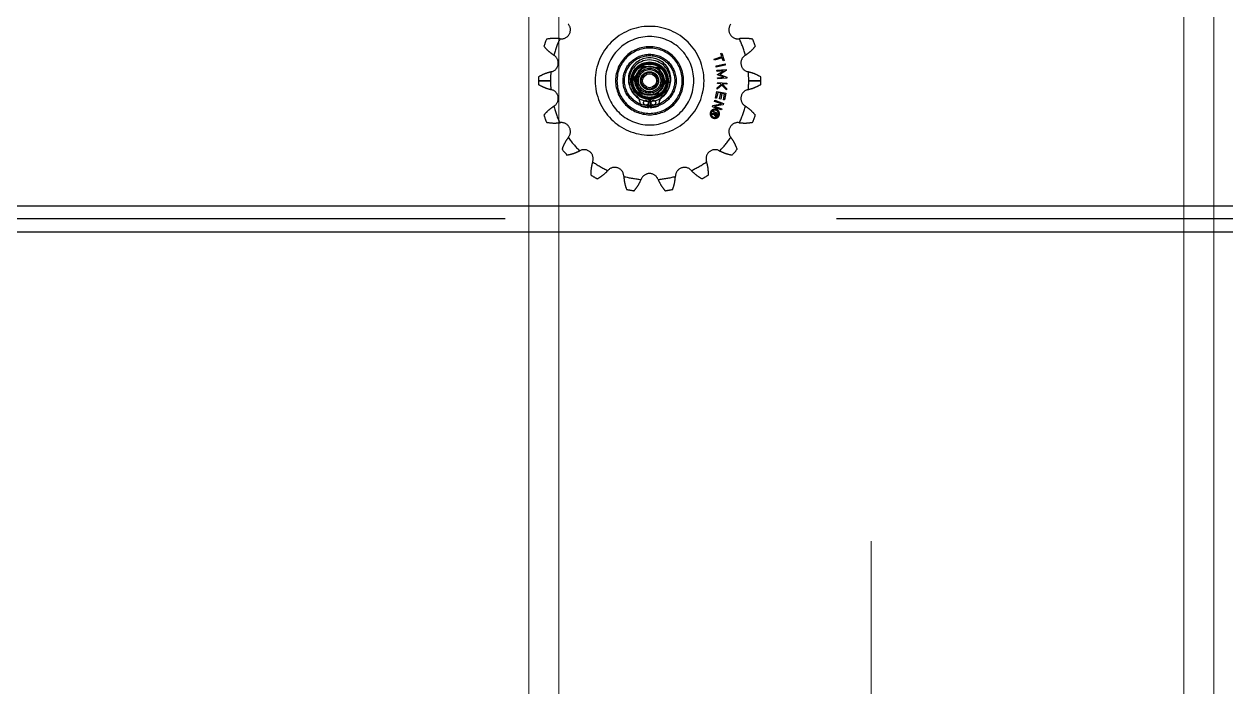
# Model space of a CAD drawing. Header units: metres. Extents: x 0 to 63075, y 0 to 44550.
# Drawn here: x 38720.6 to 39152.4, y 34858.8 to 35097.1 of the extents above; entities that cross this region are included whole.
import ezdxf

# ---------------------------------------------------------------- set-up
doc = ezdxf.new("R2010")
doc.units = ezdxf.units.M
doc.header["$LTSCALE"] = 75
doc.linetypes.add('CENTER2', pattern=[28.575, 19.05, -3.175, 3.175, -3.175])
doc.linetypes.add('HIDDEN2', pattern=[4.7625, 3.175, -1.5875])
for name, color, linetype in [('SC1', 7, 'CENTER2'), ('SDM', 7, 'Continuous'), ('SL1', 8, 'Continuous'), ('SL4', 4, 'Continuous'), ('ST1', 7, 'HIDDEN2')]:
    doc.layers.add(name, color=color, linetype=linetype)

# ---------------------------------------------------------------- blocks, each defined once
blk = doc.blocks.new('A$C5138bbe7')
at = {"layer": 'SL1', "lineweight": 0}
for p, q in [((26490.73, 9913.01), (26490.73, 2520.69)), ((26501.43, 9913.01), (26501.43, 2520.69)), ((26726.03, 2520.69), (26726.03, 9913.01)), ((26736.73, 9913.01), (26736.73, 2520.69))]:
    blk.add_line(p, q, dxfattribs=at)
blk = doc.blocks.new('A$C6e6623c1')
at = {"layer": 'SL4'}
for p, q in [((1666.5, 1536.3), (1668.16, 1538.66)), ((1669.82, 1541.03), (1672.69, 1540.77)), ((1678, 1535.28), (1676.34, 1532.92)), ((1674.68, 1530.55), (1671.81, 1530.81)), ((1057.26, 1490.87), (2287.24, 1490.87)), ((2287.24, 1481.35), (1057.26, 1481.35))]:
    blk.add_line(p, q, dxfattribs=at)
for radius in [6, 3, 2.5]:
    blk.add_circle((1672.25, 1535.79), radius, dxfattribs=at)
for start, end in [(144.9074, 204.9074), (84.9074, 144.9074), (24.9074, 84.9074), (324.9074, 24.9074), (204.9074, 264.9074), (264.9074, 324.9074)]:
    blk.add_arc((1672.25, 1535.79), 5, start, end, dxfattribs=at)
for points, knots in [([(1668.16, 1538.66), (1668.2, 1538.72), (1668.76, 1539.52), (1669.31, 1540.3), (1669.82, 1541.03)], [0, 0, 0, 0, 0.070201, 1, 1, 1, 1]), ([(1672.69, 1540.77), (1672.76, 1540.76), (1673.73, 1540.68), (1674.68, 1540.59), (1675.57, 1540.51)], [0, 0, 0, 0, 0.070201, 1, 1, 1, 1]), ([(1676.78, 1537.9), (1676.67, 1538.13), (1676.26, 1539.02), (1675.86, 1539.88), (1675.57, 1540.51)], [0, 0, 0, 0, 0.268634, 1, 1, 1, 1]), ([(1678, 1535.28), (1677.9, 1535.5), (1677.5, 1536.35), (1677.09, 1537.24), (1676.78, 1537.9)], [0, 0, 0, 0, 0.2575513, 1, 1, 1, 1]), ([(1667.72, 1533.68), (1667.6, 1533.92), (1667.19, 1534.81), (1666.79, 1535.67), (1666.5, 1536.3)], [0, 0, 0, 0, 0.268634, 1, 1, 1, 1]), ([(1668.93, 1531.07), (1668.83, 1531.29), (1668.43, 1532.14), (1668.02, 1533.03), (1667.72, 1533.68)], [0, 0, 0, 0, 0.257551, 1, 1, 1, 1]), ([(1676.34, 1532.92), (1676.3, 1532.86), (1675.74, 1532.06), (1675.19, 1531.28), (1674.68, 1530.55)], [0, 0, 0, 0, 0.070201, 1, 1, 1, 1]), ([(1671.81, 1530.81), (1671.74, 1530.82), (1670.77, 1530.9), (1669.82, 1530.99), (1668.93, 1531.07)], [0, 0, 0, 0, 0.070201, 1, 1, 1, 1])]:
    blk.add_open_spline(points, degree=3, knots=knots, dxfattribs=at)
at = {"layer": 'ST1'}
for p, q in [((1695.42, 1543.54), (1698.21, 1544.45)), ((1695.54, 1543.16), (1695.42, 1543.54)), ((1698.33, 1544.07), (1695.54, 1543.16)), ((1696.1, 1541.11), (1699.37, 1541.81)), ((1697.85, 1545.56), (1698.24, 1545.69)), ((1698.21, 1544.45), (1697.85, 1545.56)), ((1698.24, 1545.69), (1699.08, 1543.09)), ((1698.69, 1542.96), (1698.33, 1544.07)), ((1699.08, 1543.09), (1698.69, 1542.96)), ((1699.37, 1541.81), (1699.45, 1541.41)), ((1696.18, 1540.71), (1696.1, 1541.11)), ((1699.45, 1541.41), (1696.18, 1540.71)), ((1696.44, 1539.53), (1699.78, 1539.82)), ((1696.48, 1539.13), (1696.44, 1539.53)), ((1698.74, 1539.33), (1696.48, 1539.13)), ((1696.58, 1537.99), (1698.74, 1539.33)), ((1696.58, 1537.94), (1696.58, 1537.99)), ((1698.95, 1537.01), (1696.58, 1537.94)), ((1699.81, 1539.42), (1697.47, 1538.04)), ((1697.47, 1538.04), (1700.02, 1537.1)), ((1699.78, 1539.82), (1699.81, 1539.42)), ((1632.31, 1535.79), (1636.64, 1535.79)), ((1636.64, 1535.79), (1632.31, 1535.79)), ((1660.52, 1535.79), (1660.04, 1535.79)), ((1660.04, 1535.79), (1660.52, 1535.79)), ((1664.83, 1536.44), (1665.8, 1536.35)), ((1665.8, 1536.35), (1664.83, 1536.44)), ((1678.7, 1535.23), (1679.67, 1535.14)), ((1679.67, 1535.14), (1678.7, 1535.23)), ((1684.47, 1535.79), (1683.98, 1535.79)), ((1683.98, 1535.79), (1684.47, 1535.79)), ((1698.19, 1534.24), (1696.52, 1532.72)), ((1696.52, 1532.72), (1696.56, 1533.22)), ((1696.56, 1533.22), (1697.96, 1534.49)), ((1696.67, 1534.77), (1696.7, 1535.17)), ((1697.77, 1534.69), (1696.67, 1534.77)), ((1696.69, 1536.81), (1698.95, 1537.01)), ((1696.72, 1536.41), (1696.69, 1536.81)), ((1696.7, 1535.17), (1700.04, 1534.92)), ((1700.05, 1536.71), (1696.72, 1536.41)), ((1697.96, 1534.49), (1697.77, 1534.69)), ((1699.85, 1532.47), (1698.19, 1534.24)), ((1698.31, 1534.65), (1699.89, 1532.97)), ((1700.01, 1534.52), (1698.31, 1534.65)), ((1699.89, 1532.97), (1699.85, 1532.47)), ((1700.04, 1534.92), (1700.01, 1534.52)), ((1700.02, 1537.1), (1700.05, 1536.71)), ((1707.86, 1535.79), (1712.19, 1535.79)), ((1712.19, 1535.79), (1707.86, 1535.79)), ((1668.65, 1528.59), (1668.83, 1527.26)), ((1672, 1526.19), (1672.09, 1529.59)), ((1672.41, 1529.59), (1672.5, 1526.19)), ((1675.67, 1527.26), (1675.85, 1528.59)), ((1695.54, 1528.37), (1695.68, 1528.75)), ((1695.68, 1528.75), (1698.83, 1527.62)), ((1695.91, 1529.57), (1696.41, 1531.97)), ((1696.31, 1529.48), (1695.91, 1529.57)), ((1696.73, 1531.5), (1696.31, 1529.48)), ((1696.41, 1531.97), (1699.69, 1531.29)), ((1697.83, 1531.26), (1696.73, 1531.5)), ((1697.41, 1529.25), (1697.83, 1531.26)), ((1697.81, 1529.17), (1697.41, 1529.25)), ((1698.23, 1531.18), (1697.81, 1529.17)), ((1699.2, 1530.98), (1698.23, 1531.18)), ((1698.78, 1528.96), (1699.2, 1530.98)), ((1699.18, 1528.88), (1698.78, 1528.96)), ((1699.69, 1531.29), (1699.18, 1528.88)), ((1694.85, 1526.43), (1695, 1526.86)), ((1698, 1525.31), (1694.85, 1526.43)), ((1694.95, 1524.6), (1695.09, 1524.9)), ((1695.71, 1524.24), (1694.95, 1524.6)), ((1695, 1526.86), (1698.08, 1527.46)), ((1695.09, 1524.9), (1696.86, 1524.06)), ((1698.67, 1527.18), (1695.53, 1526.62)), ((1695.53, 1526.62), (1698.14, 1525.69)), ((1698.08, 1527.46), (1695.54, 1528.37)), ((1698.14, 1525.69), (1698, 1525.31)), ((1698.83, 1527.62), (1698.67, 1527.18)), ((1694.45, 1523.62), (1694.62, 1523.98)), ((1695.48, 1523.64), (1694.45, 1523.62)), ((1694.62, 1523.98), (1695.6, 1524)), ((1695.6, 1524), (1695.71, 1524.24)), ((1695.93, 1523.4), (1695.79, 1523.11)), ((1695.8, 1523.11), (1695.93, 1523.39)), ((1696, 1524.12), (1695.81, 1523.72)), ((1696.45, 1523.91), (1696, 1524.12)), ((1696.26, 1523.52), (1696.45, 1523.91)), ((1696.86, 1524.06), (1696.55, 1523.41)), ((1009.76, 1490.87), (2334.74, 1490.87)), ((2334.74, 1486.11), (1009.76, 1486.11))]:
    blk.add_line(p, q, dxfattribs=at)
for centre, radius in [((1672.25, 1535.79), 9.53), ((1672.25, 1535.79), 9.02), ((1672.25, 1535.79), 6.73), ((1672.25, 1535.79), 6.72), ((1672.25, 1535.79), 6.48), ((1672.25, 1535.79), 6.2), ((1672.25, 1535.79), 5.98), ((1672.25, 1535.79), 5.25), ((1672.25, 1535.79), 5.25), ((1672.25, 1535.79), 4.5), ((1672.25, 1535.79), 4), ((1672.25, 1535.79), 3.25), ((1672.25, 1535.79), 3.25), ((1672.25, 1535.79), 3.2), ((1670.9, 1527.85), 0.85), ((1673.6, 1527.85), 0.85)]:
    blk.add_circle(centre, radius, dxfattribs=at)
for centre, radius, start, end in [((1640.56, 1554.09), 3.24, 262.5, 37.5), ((1655.33, 1565.43), 15.39, 217.0177, 217.5), ((1672.25, 1535.79), 19.54, 0, 180), ((1703.94, 1554.09), 3.24, 142.5, 277.5), ((1689.17, 1565.43), 15.39, 322.5, 322.9823), ((1672.25, 1535.79), 39.94, 158.032, 161.968), ((1672.25, 1535.79), 35.61, 154.9007, 165.0993), ((1672.25, 1535.79), 35.61, 154.9007, 165.0993), ((1638.12, 1535.62), 15.39, 82.5, 82.9823), ((1672.25, 1535.79), 15.88, 0, 180), ((1706.38, 1535.62), 15.39, 97.0177, 97.5), ((1672.25, 1535.79), 35.61, 14.9007, 25.0993), ((1672.25, 1535.79), 35.61, 14.9007, 25.0993), ((1672.25, 1535.79), 39.94, 18.032, 21.968), ((1672.25, 1535.79), 12.22, 0, 180), ((1672.25, 1535.79), 11.73, 0, 180), ((1672.25, 1535.79), 11.73, 0, 180), ((1636.21, 1542.15), 3.24, 282.5, 57.5), ((1646.22, 1557.86), 15.39, 237.0177, 237.5), ((1672.25, 1536.35), 7.64, 306.5065, 233.4935), ((1672.25, 1535.79), 7.45, 355, 175), ((1672.25, 1535.79), 7.45, 355, 175), ((1672.25, 1535.79), 6.2, 271.4922, 268.5078), ((1708.29, 1542.15), 3.24, 122.5, 257.5), ((1698.28, 1557.86), 15.39, 302.5, 302.9823), ((1672.25, 1535.79), 35.61, 174.9007, 180), ((1672.25, 1535.79), 35.61, 174.9007, 180), ((1640.24, 1523.96), 15.39, 102.5, 102.9823), ((1704.26, 1523.96), 15.39, 77.0177, 77.5), ((1672.25, 1535.79), 35.61, 0, 5.0993), ((1672.25, 1535.79), 35.61, 0, 5.0993), ((1672.25, 1535.79), 39.94, 178.032, 180), ((1672.25, 1535.79), 39.94, 180, 181.968), ((1672.25, 1535.79), 35.61, 180, 185.0993), ((1672.25, 1535.79), 35.61, 180, 185.0993), ((1672.25, 1535.79), 19.54, 180, 0), ((1672.25, 1535.79), 15.88, 180, 0), ((1672.25, 1535.79), 12.22, 180, 0), ((1672.25, 1535.79), 11.73, 180, 0), ((1672.25, 1535.79), 11.73, 180, 0), ((1672.25, 1535.79), 7.45, 175, 355), ((1672.25, 1535.79), 7.45, 175, 355), ((1672.25, 1535.79), 35.61, 354.9007, 0), ((1672.25, 1535.79), 35.61, 354.9007, 0), ((1672.25, 1535.79), 39.94, 0, 1.968), ((1672.25, 1535.79), 39.94, 358.032, 0), ((1640.24, 1547.62), 15.39, 257.0177, 257.5), ((1636.21, 1529.43), 3.24, 302.5, 77.5), ((1666.28, 1528.28), 2.4, 7.5, 53.4935), ((1678.22, 1528.28), 2.4, 126.5065, 172.5), ((1708.29, 1529.43), 3.24, 102.5, 237.5), ((1704.26, 1547.62), 15.39, 282.5, 282.9823), ((1646.22, 1513.72), 15.39, 122.5, 122.9823), ((1672.25, 1535.79), 35.61, 194.9007, 205.0993), ((1672.25, 1535.79), 35.61, 194.9007, 205.0993), ((1669.57, 1527.35), 0.75, 187.5, 252.3902), ((1672.25, 1535.79), 9.6, 252.3902, 268.5078), ((1672.25, 1535.79), 9.6, 271.4922, 287.6098), ((1674.93, 1527.35), 0.75, 287.6098, 352.5), ((1695.68, 1523.91), 1.67, 90, 270), ((1695.68, 1523.91), 1.34, 90, 270), ((1695.68, 1523.91), 1.67, 270, 90), ((1695.68, 1523.91), 1.34, 270, 90), ((1672.25, 1535.79), 35.61, 334.9007, 345.0993), ((1672.25, 1535.79), 35.61, 334.9007, 345.0993), ((1698.28, 1513.72), 15.39, 57.0177, 57.5), ((1672.25, 1535.79), 39.94, 198.032, 201.968), ((1638.12, 1535.96), 15.39, 277.0177, 277.5), ((1640.56, 1517.49), 3.24, 322.5, 97.5), ((1696.03, 1523.61), 0.558, 177.3805, 244.2298), ((1696.03, 1523.61), 0.245, 154.6955, 243.6423), ((1696.03, 1523.61), 0.558, 245.1257, 338.0745), ((1696.03, 1523.61), 0.245, 245.6968, 336.0266), ((1703.94, 1517.49), 3.24, 82.5, 217.5), ((1706.38, 1535.96), 15.39, 262.5, 262.9823), ((1672.25, 1535.79), 39.94, 338.032, 341.968), ((1655.33, 1506.15), 15.39, 142.5, 142.9823), ((1672.25, 1535.79), 35.61, 214.9007, 225.0993), ((1672.25, 1535.79), 35.61, 214.9007, 225.0993), ((1672.25, 1535.79), 35.61, 314.9007, 325.0993), ((1672.25, 1535.79), 35.61, 314.9007, 325.0993), ((1689.17, 1506.15), 15.39, 37.0177, 37.5), ((1672.25, 1535.79), 39.94, 218.032, 221.968), ((1640.12, 1524.28), 15.39, 297.0177, 297.5), ((1648.73, 1507.76), 3.24, 342.5, 117.5), ((1695.77, 1507.76), 3.24, 62.5, 197.5), ((1704.38, 1524.28), 15.39, 242.5, 242.9823), ((1672.25, 1535.79), 39.94, 318.032, 321.968), ((1666.49, 1502.15), 15.39, 162.5, 162.9823), ((1672.25, 1535.79), 35.61, 234.9007, 245.0993), ((1672.25, 1535.79), 35.61, 234.9007, 245.0993), ((1646, 1513.99), 15.39, 317.0177, 317.5), ((1659.73, 1501.4), 3.24, 2.5, 137.5), ((1684.77, 1501.4), 3.24, 42.5, 177.5), ((1698.5, 1513.99), 15.39, 222.5, 222.9823), ((1672.25, 1535.79), 35.61, 294.9007, 305.0993), ((1672.25, 1535.79), 35.61, 294.9007, 305.0993), ((1678.01, 1502.15), 15.39, 17.0177, 17.5), ((1672.25, 1535.79), 39.94, 238.032, 241.968), ((1678.34, 1502.21), 15.39, 182.5, 182.9823), ((1672.25, 1535.79), 35.61, 254.9007, 265.0993), ((1672.25, 1535.79), 35.61, 254.9007, 265.0993), ((1655.04, 1506.32), 15.39, 337.0177, 337.5), ((1672.25, 1499.19), 3.24, 22.5, 157.5), ((1689.46, 1506.32), 15.39, 202.5, 202.9823), ((1672.25, 1535.79), 35.61, 274.9007, 285.0993), ((1672.25, 1535.79), 35.61, 274.9007, 285.0993), ((1666.16, 1502.21), 15.39, 357.0177, 357.5), ((1672.25, 1535.79), 39.94, 298.032, 301.968), ((1672.25, 1535.79), 39.94, 258.032, 261.968), ((1672.25, 1535.79), 39.94, 278.032, 281.968)]:
    blk.add_arc(centre, radius, start, end, dxfattribs=at)
for points, knots in [([(1640, 1550.89), (1639.19, 1550.96), (1637.56, 1551.09), (1635.99, 1550.85), (1635.21, 1550.73)], [0, 0, 0, 0, 0.499124, 1, 1, 1, 1]), ([(1709.29, 1550.73), (1708.51, 1550.85), (1706.94, 1551.09), (1705.31, 1550.96), (1704.5, 1550.89)], [0, 0, 0, 0, 0.500152, 1, 1, 1, 1]), ([(1634.27, 1548.15), (1634.79, 1547.56), (1635.84, 1546.37), (1637.17, 1545.42), (1637.84, 1544.95)], [0, 0, 0, 0, 0.500534, 1, 1, 1, 1]), ([(1706.66, 1544.95), (1707.33, 1545.42), (1708.66, 1546.37), (1709.71, 1547.56), (1710.23, 1548.15)], [0, 0, 0, 0, 0.499459, 1, 1, 1, 1]), ([(1636.78, 1538.95), (1635.99, 1538.74), (1634.42, 1538.3), (1633.03, 1537.54), (1632.33, 1537.16)], [0, 0, 0, 0, 0.499098, 1, 1, 1, 1]), ([(1712.17, 1537.16), (1711.47, 1537.54), (1710.09, 1538.3), (1708.51, 1538.74), (1707.72, 1538.95)], [0, 0, 0, 0, 0.500133, 1, 1, 1, 1]), ([(1632.33, 1534.42), (1633.03, 1534.04), (1634.41, 1533.28), (1635.99, 1532.84), (1636.78, 1532.63)], [0, 0, 0, 0, 0.500133, 1, 1, 1, 1]), ([(1707.72, 1532.63), (1708.51, 1532.84), (1710.08, 1533.28), (1711.47, 1534.04), (1712.17, 1534.42)], [0, 0, 0, 0, 0.499098, 1, 1, 1, 1]), ([(1637.84, 1526.63), (1637.17, 1526.16), (1635.84, 1525.21), (1634.79, 1524.02), (1634.27, 1523.43)], [0, 0, 0, 0, 0.499459, 1, 1, 1, 1]), ([(1710.23, 1523.43), (1709.71, 1524.02), (1708.66, 1525.21), (1707.33, 1526.16), (1706.66, 1526.63)], [0, 0, 0, 0, 0.500533, 1, 1, 1, 1]), ([(1635.21, 1520.85), (1635.99, 1520.73), (1637.56, 1520.49), (1639.19, 1520.62), (1640, 1520.69)], [0, 0, 0, 0, 0.500152, 1, 1, 1, 1]), ([(1704.5, 1520.69), (1705.31, 1520.62), (1706.94, 1520.49), (1708.51, 1520.73), (1709.29, 1520.85)], [0, 0, 0, 0, 0.499124, 1, 1, 1, 1]), ([(1643.05, 1515.42), (1642.58, 1514.74), (1641.65, 1513.4), (1641.08, 1511.92), (1640.79, 1511.18)], [0, 0, 0, 0, 0.49948, 1, 1, 1, 1]), ([(1703.71, 1511.18), (1703.42, 1511.92), (1702.85, 1513.4), (1701.92, 1514.74), (1701.45, 1515.42)], [0, 0, 0, 0, 0.500513, 1, 1, 1, 1]), ([(1642.55, 1509.08), (1643.33, 1509.24), (1644.88, 1509.54), (1646.37, 1510.23), (1647.12, 1510.57)], [0, 0, 0, 0, 0.500529, 1, 1, 1, 1]), ([(1697.38, 1510.57), (1698.13, 1510.23), (1699.62, 1509.54), (1701.17, 1509.24), (1701.95, 1509.08)], [0, 0, 0, 0, 0.499464, 1, 1, 1, 1]), ([(1651.78, 1506.66), (1651.57, 1505.87), (1651.15, 1504.28), (1651.12, 1502.7), (1651.1, 1501.91)], [0, 0, 0, 0, 0.499427, 1, 1, 1, 1]), ([(1653.48, 1500.54), (1654.16, 1500.95), (1655.51, 1501.77), (1656.68, 1502.92), (1657.26, 1503.49)], [0, 0, 0, 0, 0.500514, 1, 1, 1, 1]), ([(1687.24, 1503.49), (1687.82, 1502.92), (1688.99, 1501.77), (1690.34, 1500.95), (1691.02, 1500.54)], [0, 0, 0, 0, 0.499479, 1, 1, 1, 1]), ([(1693.4, 1501.91), (1693.38, 1502.7), (1693.35, 1504.28), (1692.93, 1505.87), (1692.72, 1506.66)], [0, 0, 0, 0, 0.5003717, 1, 1, 1, 1]), ([(1662.97, 1501.41), (1663.05, 1500.6), (1663.2, 1498.97), (1663.71, 1497.47), (1663.97, 1496.72)], [0, 0, 0, 0, 0.499098, 1, 1, 1, 1]), ([(1666.67, 1496.24), (1667.16, 1496.86), (1668.16, 1498.09), (1668.86, 1499.57), (1669.21, 1500.31)], [0, 0, 0, 0, 0.500261, 1, 1, 1, 1]), ([(1675.29, 1500.31), (1675.64, 1499.57), (1676.34, 1498.09), (1677.33, 1496.86), (1677.83, 1496.24)], [0, 0, 0, 0, 0.4994185, 1, 1, 1, 1]), ([(1680.53, 1496.72), (1680.79, 1497.47), (1681.3, 1498.97), (1681.45, 1500.6), (1681.53, 1501.41)], [0, 0, 0, 0, 0.500133, 1, 1, 1, 1])]:
    blk.add_open_spline(points, degree=3, knots=knots, dxfattribs=at)

msp = doc.modelspace()

# ---------------------------------------------------------------- linework, layer by layer
at = {"layer": 'SC1', "lineweight": 0}
msp.add_line((39025.01, 29196.19), (39025.01, 40342.29), dxfattribs=at)

# ---------------------------------------------------------------- block references
at = {"layer": 'SDM'}
for name, p in [('A$C5138bbe7', (12411.29, 27430.51)), ('A$C6e6623c1', (37273.13, 33540.92))]:
    msp.add_blockref(name, p, dxfattribs=at)

doc.saveas('drawing.dxf')
